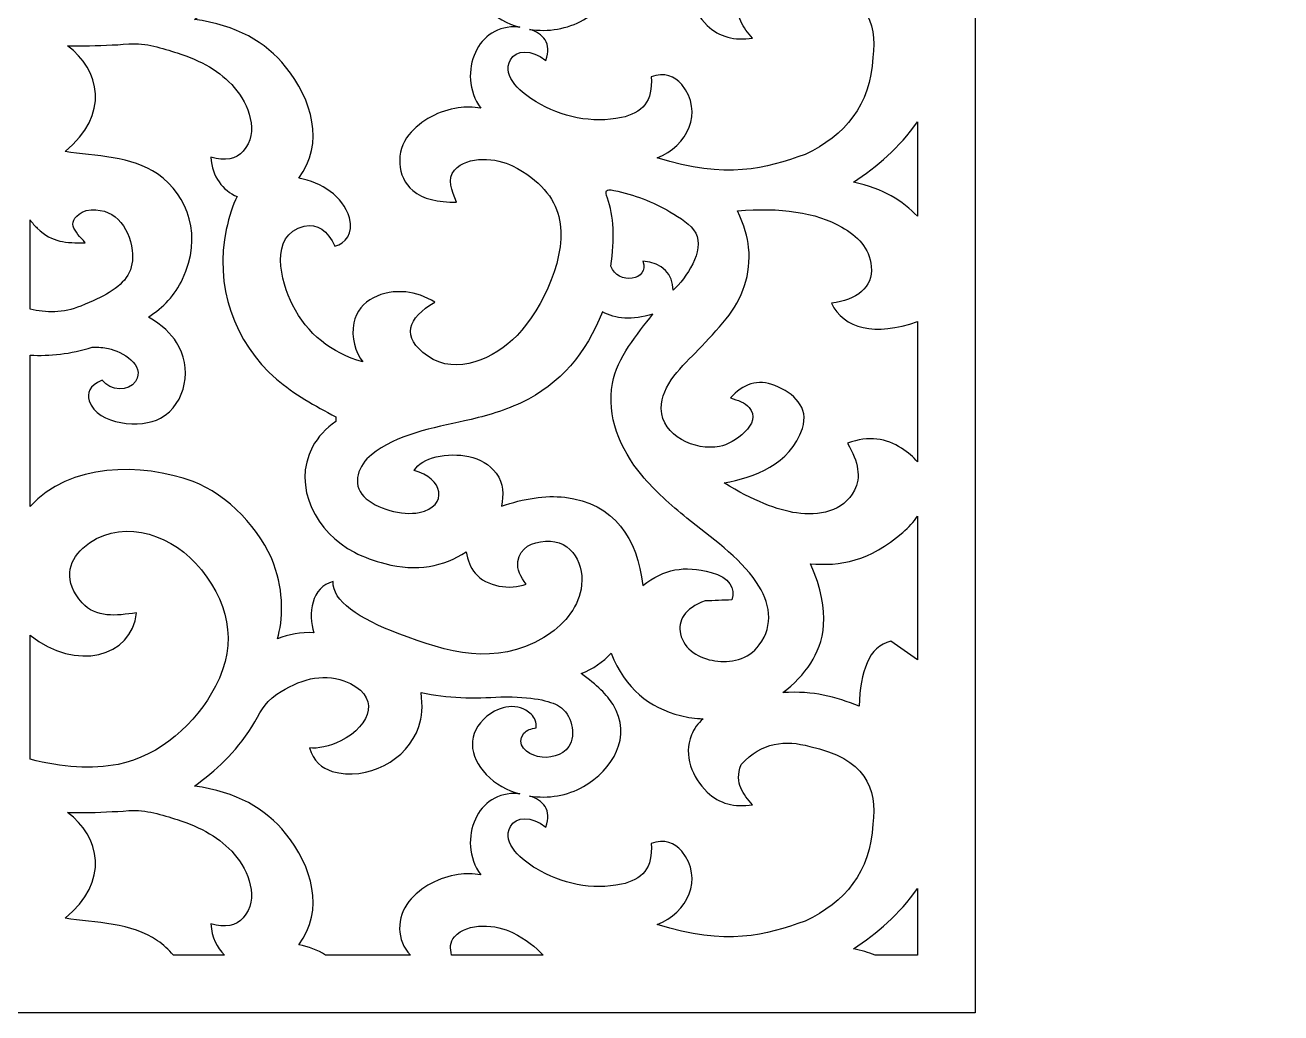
# Model space of a CAD drawing. Header units: centimetres. Extents: x 17 to 28.9, y -9.5 to 9.5.
# Drawn here: x 23.07 to 28.91, y -9.46 to -4.88 of the extents above; entities that cross this region are included whole.
import ezdxf

# ---------------------------------------------------------------- set-up
doc = ezdxf.new("R2010")
doc.units = ezdxf.units.CM
doc.header["$MEASUREMENT"] = 0
doc.layers.add('layer 1', color=7, linetype='Continuous')

msp = doc.modelspace()

# ---------------------------------------------------------------- linework, layer by layer
at = {"layer": 'layer 1', "color": 250}
for points, knots in [([(27.48861, -9.46485), (27.48861, -9.46485), (27.48861, 9.53516), (27.48861, 9.53516), (27.48861, 9.53516), (27.23113, 9.53516), (28.90808, 9.53516), (22.82826, 9.53516), (22.82826, 9.53516), (22.82826, 9.53516), (22.82826, -9.46485), (22.82826, -9.46485), (22.82826, -9.46485), (24.6422, -9.46485), (26.66111, -9.46485), (27.48861, -9.46485)], [0, 0, 0, 0, 0.2, 0.2, 0.2, 0.2, 0.4, 0.4, 0.4, 0.4, 0.6, 0.6, 0.6, 0.6, 1, 1, 1, 1]), ([(25.41782, -4.89581), (25.47926, -4.91521), (25.52372, -4.95974), (25.49286, -5.03974), (25.49286, -5.03974), (25.42644, -4.98698), (25.3542, -4.99104), (25.32893, -5.0367), (25.32893, -5.0367), (25.28429, -5.11738), (25.38916, -5.197), (25.44786, -5.23273), (25.44786, -5.23273), (25.56424, -5.30356), (25.7104, -5.33418), (25.84448, -5.30562), (25.84448, -5.30562), (25.93854, -5.28558), (25.99364, -5.23059), (25.98212, -5.1158), (25.98212, -5.1158), (26.04438, -5.09393), (26.09278, -5.11334), (26.12455, -5.1522), (26.12455, -5.1522), (26.22962, -5.28074), (26.15016, -5.43944), (26.01037, -5.49239), (26.01037, -5.49239), (26.33007, -5.59589), (26.51768, -5.54088), (26.69764, -5.4767), (26.69764, -5.4767), (26.88394, -5.39012), (26.99981, -5.24843), (27.01278, -5.0262), (27.01278, -5.0262), (27.03258, -4.85821), (26.97828, -4.72026), (26.71909, -4.66538), (26.71909, -4.66538), (26.6062, -4.63399), (26.49803, -4.645), (26.40022, -4.74929), (26.40022, -4.74929), (26.36746, -4.84024), (26.41235, -4.88681), (26.45267, -4.936), (26.45267, -4.936), (26.37094, -4.94895), (26.30001, -4.93232), (26.24309, -4.87738), (26.24309, -4.87738), (26.17274, -4.80948), (26.13113, -4.70706), (26.16993, -4.61204), (26.16993, -4.61204), (26.1816, -4.58346), (26.20013, -4.55843), (26.22373, -4.53664), (26.22373, -4.53664), (26.18817, -4.53577), (26.15312, -4.53114), (26.11934, -4.52237), (26.11934, -4.52237), (25.97507, -4.48491), (25.86116, -4.39842), (25.79653, -4.23231), (25.79653, -4.23231), (25.75895, -4.27277), (25.71315, -4.305), (25.65743, -4.32731), (25.65743, -4.32731), (25.73116, -4.37913), (25.77754, -4.42653), (25.80537, -4.47095), (25.80537, -4.47095), (25.8978, -4.61846), (25.80353, -4.7741), (25.66813, -4.85185), (25.66813, -4.85185), (25.59406, -4.89438), (25.50351, -4.90898), (25.41782, -4.89581)], [0, 0, 0, 0, 0.0454545, 0.0454545, 0.0454545, 0.0454545, 0.0909091, 0.0909091, 0.0909091, 0.0909091, 0.1363636, 0.1363636, 0.1363636, 0.1363636, 0.1818182, 0.1818182, 0.1818182, 0.1818182, 0.2272727, 0.2272727, 0.2272727, 0.2272727, 0.2727273, 0.2727273, 0.2727273, 0.2727273, 0.3181818, 0.3181818, 0.3181818, 0.3181818, 0.3636364, 0.3636364, 0.3636364, 0.3636364, 0.4090909, 0.4090909, 0.4090909, 0.4090909, 0.4545455, 0.4545455, 0.4545455, 0.4545455, 0.5, 0.5, 0.5, 0.5, 0.5454545, 0.5454545, 0.5454545, 0.5454545, 0.5909091, 0.5909091, 0.5909091, 0.5909091, 0.6363636, 0.6363636, 0.6363636, 0.6363636, 0.6818182, 0.6818182, 0.6818182, 0.6818182, 0.7272727, 0.7272727, 0.7272727, 0.7272727, 0.7727273, 0.7727273, 0.7727273, 0.7727273, 0.8181818, 0.8181818, 0.8181818, 0.8181818, 0.8636364, 0.8636364, 0.8636364, 0.8636364, 0.9090909, 0.9090909, 0.9090909, 0.9090909, 1, 1, 1, 1]), ([(24.34555, -5.5868), (24.45268, -5.60847), (24.55004, -5.66862), (24.58083, -5.77112), (24.58083, -5.77112), (24.60284, -5.84439), (24.5617, -5.88975), (24.51333, -5.9035), (24.51333, -5.9035), (24.48068, -5.83113), (24.43279, -5.79529), (24.37108, -5.8102), (24.37108, -5.8102), (24.20391, -5.8506), (24.26375, -6.06982), (24.31683, -6.17578), (24.31683, -6.17578), (24.38535, -6.31257), (24.49631, -6.39816), (24.64311, -6.44054), (24.64311, -6.44054), (24.60758, -6.39747), (24.58777, -6.32502), (24.60112, -6.2599), (24.60112, -6.2599), (24.62373, -6.14951), (24.74082, -6.10592), (24.84233, -6.11561), (24.84233, -6.11561), (24.88948, -6.12011), (24.93459, -6.13687), (24.97805, -6.16348), (24.97805, -6.16348), (24.84965, -6.23603), (24.82035, -6.32682), (24.94355, -6.41312), (24.94355, -6.41312), (25.07989, -6.50863), (25.25622, -6.42389), (25.35944, -6.318), (25.35944, -6.318), (25.47956, -6.19477), (25.59849, -5.93683), (25.55416, -5.76555), (25.55416, -5.76555), (25.53138, -5.67754), (25.46742, -5.59677), (25.33899, -5.53028), (25.33899, -5.53028), (25.26595, -5.49247), (25.12958, -5.48056), (25.06906, -5.54947), (25.06906, -5.54947), (25.03264, -5.59095), (25.05802, -5.64522), (25.07798, -5.69836), (25.07798, -5.69836), (24.99238, -5.69969), (24.92253, -5.68448), (24.87577, -5.64504), (24.87577, -5.64504), (24.79852, -5.57988), (24.79585, -5.46237), (24.85742, -5.38569), (24.85742, -5.38569), (24.91267, -5.31689), (25.00027, -5.27301), (25.08672, -5.26044), (25.08672, -5.26044), (25.12136, -5.2554), (25.15599, -5.25572), (25.19062, -5.26231), (25.19062, -5.26231), (25.13323, -5.18101), (25.13009, -5.08002), (25.16591, -5.00288), (25.16591, -5.00288), (25.20036, -4.92869), (25.27085, -4.87656), (25.36378, -4.88523), (25.36378, -4.88523), (25.36687, -4.88552), (25.36996, -4.88586), (25.37304, -4.88625), (25.37304, -4.88625), (25.31389, -4.86994), (25.25908, -4.83966), (25.21625, -4.79544), (25.21625, -4.79544), (25.13506, -4.71162), (25.12523, -4.60259), (25.21973, -4.52508), (25.21973, -4.52508), (25.27821, -4.47712), (25.36503, -4.45861), (25.42469, -4.51522), (25.42469, -4.51522), (25.44243, -4.53205), (25.45035, -4.55335), (25.44846, -4.5791), (25.44846, -4.5791), (25.42545, -4.5825), (25.40401, -4.58925), (25.39154, -4.60406), (25.39154, -4.60406), (25.34779, -4.65601), (25.40834, -4.70146), (25.45527, -4.71218), (25.45527, -4.71218), (25.50971, -4.72461), (25.57036, -4.70855), (25.59964, -4.66605), (25.59964, -4.66605), (25.63776, -4.61074), (25.61214, -4.51304), (25.55622, -4.47913), (25.55622, -4.47913), (25.51133, -4.45191), (25.43076, -4.43432), (25.28469, -4.43444), (25.28469, -4.43444), (25.16095, -4.44369), (25.03721, -4.44179), (24.91347, -4.41533), (24.91347, -4.41533), (24.92279, -4.4776), (24.91787, -4.5288), (24.9033, -4.57249), (24.9033, -4.57249), (24.85029, -4.73139), (24.66253, -4.82785), (24.50127, -4.78116), (24.50127, -4.78116), (24.45193, -4.76687), (24.41419, -4.73312), (24.39469, -4.67164), (24.39469, -4.67164), (24.43219, -4.67733), (24.48932, -4.66592), (24.54079, -4.63973), (24.54079, -4.63973), (24.6841, -4.56682), (24.73261, -4.42483), (24.5552, -4.36092), (24.5552, -4.36092), (24.45155, -4.32357), (24.3479, -4.35386), (24.24425, -4.42331), (24.24425, -4.42331), (24.17752, -4.46802), (24.16986, -4.50807), (24.12753, -4.57449), (24.12753, -4.57449), (24.0506, -4.69518), (23.95897, -4.78016), (23.86084, -4.84936), (23.86084, -4.84936), (24.0565, -4.87594), (24.19191, -4.95462), (24.2847, -5.07015), (24.2847, -5.07015), (24.40685, -5.22226), (24.46811, -5.4245), (24.34555, -5.5868)], [0, 0, 0, 0, 0.0238095, 0.0238095, 0.0238095, 0.0238095, 0.047619, 0.047619, 0.047619, 0.047619, 0.0714286, 0.0714286, 0.0714286, 0.0714286, 0.0952381, 0.0952381, 0.0952381, 0.0952381, 0.1190476, 0.1190476, 0.1190476, 0.1190476, 0.1428571, 0.1428571, 0.1428571, 0.1428571, 0.1666667, 0.1666667, 0.1666667, 0.1666667, 0.1904762, 0.1904762, 0.1904762, 0.1904762, 0.2142857, 0.2142857, 0.2142857, 0.2142857, 0.2380952, 0.2380952, 0.2380952, 0.2380952, 0.2619048, 0.2619048, 0.2619048, 0.2619048, 0.2857143, 0.2857143, 0.2857143, 0.2857143, 0.3095238, 0.3095238, 0.3095238, 0.3095238, 0.3333333, 0.3333333, 0.3333333, 0.3333333, 0.3571429, 0.3571429, 0.3571429, 0.3571429, 0.3809524, 0.3809524, 0.3809524, 0.3809524, 0.4047619, 0.4047619, 0.4047619, 0.4047619, 0.4285714, 0.4285714, 0.4285714, 0.4285714, 0.452381, 0.452381, 0.452381, 0.452381, 0.4761905, 0.4761905, 0.4761905, 0.4761905, 0.5, 0.5, 0.5, 0.5, 0.5238095, 0.5238095, 0.5238095, 0.5238095, 0.547619, 0.547619, 0.547619, 0.547619, 0.5714286, 0.5714286, 0.5714286, 0.5714286, 0.5952381, 0.5952381, 0.5952381, 0.5952381, 0.6190476, 0.6190476, 0.6190476, 0.6190476, 0.6428571, 0.6428571, 0.6428571, 0.6428571, 0.6666667, 0.6666667, 0.6666667, 0.6666667, 0.6904762, 0.6904762, 0.6904762, 0.6904762, 0.7142857, 0.7142857, 0.7142857, 0.7142857, 0.7380952, 0.7380952, 0.7380952, 0.7380952, 0.7619048, 0.7619048, 0.7619048, 0.7619048, 0.7857143, 0.7857143, 0.7857143, 0.7857143, 0.8095238, 0.8095238, 0.8095238, 0.8095238, 0.8333333, 0.8333333, 0.8333333, 0.8333333, 0.8571429, 0.8571429, 0.8571429, 0.8571429, 0.8809524, 0.8809524, 0.8809524, 0.8809524, 0.9047619, 0.9047619, 0.9047619, 0.9047619, 0.9285714, 0.9285714, 0.9285714, 0.9285714, 0.952381, 0.952381, 0.952381, 0.952381, 1, 1, 1, 1]), ([(23.09712, -7.11201), (23.2806, -6.91084), (23.61207, -6.90727), (23.85533, -6.99692), (23.85533, -6.99692), (24.01311, -7.05506), (24.17279, -7.22258), (24.23005, -7.38101), (24.23005, -7.38101), (24.27673, -7.51018), (24.27333, -7.64143), (24.24615, -7.72663), (24.24615, -7.72663), (24.29951, -7.7076), (24.35519, -7.6955), (24.41596, -7.69866), (24.41596, -7.69866), (24.38765, -7.61294), (24.40374, -7.48469), (24.50585, -7.46093), (24.50585, -7.46093), (24.49879, -7.55116), (24.62528, -7.6334), (24.81093, -7.70391), (24.81093, -7.70391), (25.03657, -7.78961), (25.25814, -7.85597), (25.48424, -7.72037), (25.48424, -7.72037), (25.57361, -7.66677), (25.63972, -7.58902), (25.65685, -7.49613), (25.65685, -7.49613), (25.67687, -7.38751), (25.61888, -7.26516), (25.49122, -7.27347), (25.49122, -7.27347), (25.43081, -7.2774), (25.37353, -7.30188), (25.36349, -7.36814), (25.36349, -7.36814), (25.35785, -7.40542), (25.37738, -7.43956), (25.40221, -7.47303), (25.40221, -7.47303), (25.32818, -7.5016), (25.21679, -7.48474), (25.16504, -7.42237), (25.16504, -7.42237), (25.14298, -7.39579), (25.13075, -7.36209), (25.12375, -7.32318), (25.12375, -7.32318), (25.01775, -7.39112), (24.89495, -7.41703), (24.74608, -7.37779), (24.74608, -7.37779), (24.69664, -7.36476), (24.64833, -7.34766), (24.60379, -7.32499), (24.60379, -7.32499), (24.43209, -7.23761), (24.31058, -7.02139), (24.40946, -6.83582), (24.40946, -6.83582), (24.43432, -6.78915), (24.47171, -6.74936), (24.51753, -6.71696), (24.51753, -6.71696), (24.51753, -6.70992), (24.51753, -6.70288), (24.51753, -6.69583), (24.51753, -6.69583), (24.42051, -6.64459), (24.32494, -6.59132), (24.24192, -6.52059), (24.24192, -6.52059), (24.04562, -6.35334), (23.95182, -6.07914), (24.009, -5.82631), (24.009, -5.82631), (24.02332, -5.76303), (24.03792, -5.71203), (24.05905, -5.67303), (24.05905, -5.67303), (23.99298, -5.64371), (23.94219, -5.58121), (23.93715, -5.49025), (23.93715, -5.49025), (24.00298, -5.50948), (24.05525, -5.49858), (24.08733, -5.46228), (24.08733, -5.46228), (24.16505, -5.37434), (24.11183, -5.24226), (24.04617, -5.16589), (24.04617, -5.16589), (23.98221, -5.09151), (23.89174, -5.03986), (23.78113, -5.00546), (23.78113, -5.00546), (23.71215, -4.9838), (23.63633, -4.95755), (23.5557, -4.96356), (23.5557, -4.96356), (23.48844, -4.96858), (23.41796, -4.97171), (23.34559, -4.9727), (23.34559, -4.9727), (23.32111, -4.97303), (23.29642, -4.97312), (23.27157, -4.97295), (23.27157, -4.97295), (23.4219, -5.08267), (23.47062, -5.29076), (23.25973, -5.46361), (23.25973, -5.46361), (23.39951, -5.48336), (23.57138, -5.4856), (23.68945, -5.56772), (23.68945, -5.56772), (23.83538, -5.66922), (23.89865, -5.85939), (23.80564, -6.05599), (23.80564, -6.05599), (23.77064, -6.12998), (23.71667, -6.1877), (23.64747, -6.23237), (23.64747, -6.23237), (23.71181, -6.27099), (23.75276, -6.31034), (23.77809, -6.35018), (23.77809, -6.35018), (23.85095, -6.46478), (23.82584, -6.63327), (23.70271, -6.70238), (23.70271, -6.70238), (23.61653, -6.75075), (23.40909, -6.73542), (23.37248, -6.6218), (23.37248, -6.6218), (23.36063, -6.58502), (23.36951, -6.55233), (23.43231, -6.52597), (23.43231, -6.52597), (23.47088, -6.57471), (23.55526, -6.58214), (23.58684, -6.53128), (23.58684, -6.53128), (23.63556, -6.4528), (23.5241, -6.39318), (23.4617, -6.37875), (23.4617, -6.37875), (23.43895, -6.37349), (23.4139, -6.37112), (23.3861, -6.37217), (23.3861, -6.37217), (23.28454, -6.40445), (23.18897, -6.41476), (23.09712, -6.40873), (23.09712, -6.40873), (23.09712, -6.40873), (23.09712, -7.11201), (23.09712, -7.11201)], [0, 0, 0, 0, 0.0238095, 0.0238095, 0.0238095, 0.0238095, 0.047619, 0.047619, 0.047619, 0.047619, 0.0714286, 0.0714286, 0.0714286, 0.0714286, 0.0952381, 0.0952381, 0.0952381, 0.0952381, 0.1190476, 0.1190476, 0.1190476, 0.1190476, 0.1428571, 0.1428571, 0.1428571, 0.1428571, 0.1666667, 0.1666667, 0.1666667, 0.1666667, 0.1904762, 0.1904762, 0.1904762, 0.1904762, 0.2142857, 0.2142857, 0.2142857, 0.2142857, 0.2380952, 0.2380952, 0.2380952, 0.2380952, 0.2619048, 0.2619048, 0.2619048, 0.2619048, 0.2857143, 0.2857143, 0.2857143, 0.2857143, 0.3095238, 0.3095238, 0.3095238, 0.3095238, 0.3333333, 0.3333333, 0.3333333, 0.3333333, 0.3571429, 0.3571429, 0.3571429, 0.3571429, 0.3809524, 0.3809524, 0.3809524, 0.3809524, 0.4047619, 0.4047619, 0.4047619, 0.4047619, 0.4285714, 0.4285714, 0.4285714, 0.4285714, 0.452381, 0.452381, 0.452381, 0.452381, 0.4761905, 0.4761905, 0.4761905, 0.4761905, 0.5, 0.5, 0.5, 0.5, 0.5238095, 0.5238095, 0.5238095, 0.5238095, 0.547619, 0.547619, 0.547619, 0.547619, 0.5714286, 0.5714286, 0.5714286, 0.5714286, 0.5952381, 0.5952381, 0.5952381, 0.5952381, 0.6190476, 0.6190476, 0.6190476, 0.6190476, 0.6428571, 0.6428571, 0.6428571, 0.6428571, 0.6666667, 0.6666667, 0.6666667, 0.6666667, 0.6904762, 0.6904762, 0.6904762, 0.6904762, 0.7142857, 0.7142857, 0.7142857, 0.7142857, 0.7380952, 0.7380952, 0.7380952, 0.7380952, 0.7619048, 0.7619048, 0.7619048, 0.7619048, 0.7857143, 0.7857143, 0.7857143, 0.7857143, 0.8095238, 0.8095238, 0.8095238, 0.8095238, 0.8333333, 0.8333333, 0.8333333, 0.8333333, 0.8571429, 0.8571429, 0.8571429, 0.8571429, 0.8809524, 0.8809524, 0.8809524, 0.8809524, 0.9047619, 0.9047619, 0.9047619, 0.9047619, 0.9285714, 0.9285714, 0.9285714, 0.9285714, 0.952381, 0.952381, 0.952381, 0.952381, 1, 1, 1, 1]), ([(27.21974, -5.32613), (27.13485, -5.44543), (27.03296, -5.53358), (26.92219, -5.60544), (26.92219, -5.60544), (27.06331, -5.63506), (27.15156, -5.69406), (27.21974, -5.7642), (27.21974, -5.7642), (27.21974, -5.7642), (27.21974, -5.32613), (27.21974, -5.32613)], [0, 0, 0, 0, 0.25, 0.25, 0.25, 0.25, 0.5, 0.5, 0.5, 0.5, 1, 1, 1, 1]), ([(25.94457, -5.97306), (26.03718, -5.97944), (26.08326, -6.03508), (26.08446, -6.10728), (26.08446, -6.10728), (26.14374, -6.05381), (26.23379, -5.92319), (26.18951, -5.84261), (26.18951, -5.84261), (26.1668, -5.80129), (26.11778, -5.7714), (26.07013, -5.74304), (26.07013, -5.74304), (25.99108, -5.69599), (25.9035, -5.66414), (25.80965, -5.64366), (25.80965, -5.64366), (25.77072, -5.63517), (25.76631, -5.64574), (25.77935, -5.67995), (25.77935, -5.67995), (25.81045, -5.76155), (25.81293, -5.8694), (25.79523, -5.99575), (25.79523, -5.99575), (25.82553, -6.08636), (25.97852, -6.06327), (25.94457, -5.97306)], [0, 0, 0, 0, 0.125, 0.125, 0.125, 0.125, 0.25, 0.25, 0.25, 0.25, 0.375, 0.375, 0.375, 0.375, 0.5, 0.5, 0.5, 0.5, 0.625, 0.625, 0.625, 0.625, 0.75, 0.75, 0.75, 0.75, 1, 1, 1, 1]), ([(23.09712, -6.19596), (23.17183, -6.21316), (23.25063, -6.21525), (23.33319, -6.18118), (23.33319, -6.18118), (23.38727, -6.15887), (23.43098, -6.13842), (23.46552, -6.11761), (23.46552, -6.11761), (23.54084, -6.07223), (23.58346, -6.01479), (23.57199, -5.9224), (23.57199, -5.9224), (23.55794, -5.8091), (23.48344, -5.71598), (23.35835, -5.73705), (23.35835, -5.73705), (23.25035, -5.78266), (23.30695, -5.83514), (23.35386, -5.88721), (23.35386, -5.88721), (23.26256, -5.88721), (23.20316, -5.88843), (23.13079, -5.81951), (23.13079, -5.81951), (23.11942, -5.80867), (23.10818, -5.79599), (23.09712, -5.78096), (23.09712, -5.78096), (23.09712, -5.78096), (23.09712, -6.19596), (23.09712, -6.19596)], [0, 0, 0, 0, 0.1111111, 0.1111111, 0.1111111, 0.1111111, 0.2222222, 0.2222222, 0.2222222, 0.2222222, 0.3333333, 0.3333333, 0.3333333, 0.3333333, 0.4444444, 0.4444444, 0.4444444, 0.4444444, 0.5555556, 0.5555556, 0.5555556, 0.5555556, 0.6666667, 0.6666667, 0.6666667, 0.6666667, 0.7777778, 0.7777778, 0.7777778, 0.7777778, 1, 1, 1, 1]), ([(27.21974, -6.25319), (27.02442, -6.32391), (26.87656, -6.28452), (26.82044, -6.16842), (26.82044, -6.16842), (26.93575, -6.15315), (27.01503, -6.09595), (27.00528, -5.99817), (27.00528, -5.99817), (26.9964, -5.90913), (26.94191, -5.85665), (26.8677, -5.81408), (26.8677, -5.81408), (26.74866, -5.74581), (26.5809, -5.72131), (26.38391, -5.73902), (26.38391, -5.73902), (26.41542, -5.80591), (26.43044, -5.86102), (26.43545, -5.90898), (26.43545, -5.90898), (26.44828, -6.03172), (26.40645, -6.14796), (26.33095, -6.24101), (26.33095, -6.24101), (26.28962, -6.29194), (26.24527, -6.33869), (26.20177, -6.38413), (26.20177, -6.38413), (26.13203, -6.45697), (26.02698, -6.5485), (26.02926, -6.65771), (26.02926, -6.65771), (26.03197, -6.78694), (26.1871, -6.85409), (26.30076, -6.8336), (26.30076, -6.8336), (26.36528, -6.82196), (26.50317, -6.72584), (26.43792, -6.65226), (26.43792, -6.65226), (26.4186, -6.63047), (26.38618, -6.6182), (26.351, -6.60794), (26.351, -6.60794), (26.40802, -6.54323), (26.4785, -6.51842), (26.55757, -6.55046), (26.55757, -6.55046), (26.64488, -6.58584), (26.71774, -6.65195), (26.68502, -6.74933), (26.68502, -6.74933), (26.62822, -6.91833), (26.461, -6.97725), (26.32137, -7.00291), (26.32137, -7.00291), (26.45732, -7.08618), (26.56734, -7.1291), (26.65835, -7.14246), (26.65835, -7.14246), (26.75981, -7.15735), (26.87506, -7.1371), (26.92732, -7.03698), (26.92732, -7.03698), (26.95789, -6.97843), (26.9468, -6.90564), (26.89407, -6.81859), (26.89407, -6.81859), (26.99573, -6.77989), (27.07555, -6.79796), (27.14553, -6.84163), (27.14553, -6.84163), (27.17662, -6.86103), (27.20118, -6.88239), (27.21974, -6.90508), (27.21974, -6.90508), (27.21974, -6.90508), (27.21974, -6.25319), (27.21974, -6.25319)], [0, 0, 0, 0, 0.047619, 0.047619, 0.047619, 0.047619, 0.0952381, 0.0952381, 0.0952381, 0.0952381, 0.1428571, 0.1428571, 0.1428571, 0.1428571, 0.1904762, 0.1904762, 0.1904762, 0.1904762, 0.2380952, 0.2380952, 0.2380952, 0.2380952, 0.2857143, 0.2857143, 0.2857143, 0.2857143, 0.3333333, 0.3333333, 0.3333333, 0.3333333, 0.3809524, 0.3809524, 0.3809524, 0.3809524, 0.4285714, 0.4285714, 0.4285714, 0.4285714, 0.4761905, 0.4761905, 0.4761905, 0.4761905, 0.5238095, 0.5238095, 0.5238095, 0.5238095, 0.5714286, 0.5714286, 0.5714286, 0.5714286, 0.6190476, 0.6190476, 0.6190476, 0.6190476, 0.6666667, 0.6666667, 0.6666667, 0.6666667, 0.7142857, 0.7142857, 0.7142857, 0.7142857, 0.7619048, 0.7619048, 0.7619048, 0.7619048, 0.8095238, 0.8095238, 0.8095238, 0.8095238, 0.8571429, 0.8571429, 0.8571429, 0.8571429, 0.9047619, 0.9047619, 0.9047619, 0.9047619, 1, 1, 1, 1]), ([(25.75607, -6.20775), (25.8171, -6.24137), (25.89307, -6.24909), (25.9909, -6.21893), (25.9909, -6.21893), (25.916, -6.31486), (25.82576, -6.41766), (25.80269, -6.54091), (25.80269, -6.54091), (25.77449, -6.69149), (25.83746, -6.84415), (25.939, -6.96718), (25.939, -6.96718), (25.99969, -7.04071), (26.07263, -7.10477), (26.14894, -7.16623), (26.14894, -7.16623), (26.26268, -7.25785), (26.38852, -7.34285), (26.47202, -7.46502), (26.47202, -7.46502), (26.53495, -7.55711), (26.55384, -7.66167), (26.48516, -7.7553), (26.48516, -7.7553), (26.43306, -7.82632), (26.34901, -7.84001), (26.27889, -7.82938), (26.27889, -7.82938), (26.20762, -7.81859), (26.13564, -7.78015), (26.11884, -7.70371), (26.11884, -7.70371), (26.10625, -7.64643), (26.13629, -7.58435), (26.23395, -7.55103), (26.23395, -7.55103), (26.27526, -7.54952), (26.31657, -7.54802), (26.35788, -7.54652), (26.35788, -7.54652), (26.37442, -7.49224), (26.34903, -7.44264), (26.26069, -7.4189), (26.26069, -7.4189), (26.13591, -7.38537), (26.04434, -7.40156), (25.94327, -7.47892), (25.94327, -7.47892), (25.9207, -7.26154), (25.81061, -7.09723), (25.58154, -7.0698), (25.58154, -7.0698), (25.48963, -7.05879), (25.3908, -7.07549), (25.28711, -7.11159), (25.28711, -7.11159), (25.29656, -7.05756), (25.29826, -7.00483), (25.26314, -6.95823), (25.26314, -6.95823), (25.19859, -6.87257), (25.08224, -6.86106), (24.98412, -6.88217), (24.98412, -6.88217), (24.93491, -6.89276), (24.90168, -6.91463), (24.8813, -6.94557), (24.8813, -6.94557), (25.01607, -6.97631), (25.04392, -7.11225), (24.90507, -7.14041), (24.90507, -7.14041), (24.8268, -7.15628), (24.70456, -7.12365), (24.64813, -7.06659), (24.64813, -7.06659), (24.58874, -7.00653), (24.62458, -6.91949), (24.68273, -6.87223), (24.68273, -6.87223), (24.79947, -6.77735), (24.97221, -6.74651), (25.1157, -6.7147), (25.1157, -6.7147), (25.19902, -6.69624), (25.28856, -6.67269), (25.37813, -6.63033), (25.37813, -6.63033), (25.56393, -6.54244), (25.67974, -6.40026), (25.75607, -6.20775)], [0, 0, 0, 0, 0.0416667, 0.0416667, 0.0416667, 0.0416667, 0.0833333, 0.0833333, 0.0833333, 0.0833333, 0.125, 0.125, 0.125, 0.125, 0.1666667, 0.1666667, 0.1666667, 0.1666667, 0.2083333, 0.2083333, 0.2083333, 0.2083333, 0.25, 0.25, 0.25, 0.25, 0.2916667, 0.2916667, 0.2916667, 0.2916667, 0.3333333, 0.3333333, 0.3333333, 0.3333333, 0.375, 0.375, 0.375, 0.375, 0.4166667, 0.4166667, 0.4166667, 0.4166667, 0.4583333, 0.4583333, 0.4583333, 0.4583333, 0.5, 0.5, 0.5, 0.5, 0.5416667, 0.5416667, 0.5416667, 0.5416667, 0.5833333, 0.5833333, 0.5833333, 0.5833333, 0.625, 0.625, 0.625, 0.625, 0.6666667, 0.6666667, 0.6666667, 0.6666667, 0.7083333, 0.7083333, 0.7083333, 0.7083333, 0.75, 0.75, 0.75, 0.75, 0.7916667, 0.7916667, 0.7916667, 0.7916667, 0.8333333, 0.8333333, 0.8333333, 0.8333333, 0.875, 0.875, 0.875, 0.875, 0.9166667, 0.9166667, 0.9166667, 0.9166667, 1, 1, 1, 1]), ([(23.09712, -8.28682), (23.24785, -8.32473), (23.38521, -8.33459), (23.50618, -8.3103), (23.50618, -8.3103), (23.70133, -8.27113), (23.86801, -8.12142), (23.95863, -7.94771), (23.95863, -7.94771), (24.06583, -7.7422), (24.01936, -7.54467), (23.86539, -7.37511), (23.86539, -7.37511), (23.73531, -7.23186), (23.50274, -7.16306), (23.34277, -7.30564), (23.34277, -7.30564), (23.27242, -7.36833), (23.25113, -7.46238), (23.3391, -7.55984), (23.3391, -7.55984), (23.40375, -7.63145), (23.49696, -7.62054), (23.59139, -7.60612), (23.59139, -7.60612), (23.57183, -7.81436), (23.30999, -7.87915), (23.09712, -7.71083), (23.09712, -7.71083), (23.09712, -7.71083), (23.09712, -8.28682), (23.09712, -8.28682)], [0, 0, 0, 0, 0.1111111, 0.1111111, 0.1111111, 0.1111111, 0.2222222, 0.2222222, 0.2222222, 0.2222222, 0.3333333, 0.3333333, 0.3333333, 0.3333333, 0.4444444, 0.4444444, 0.4444444, 0.4444444, 0.5555556, 0.5555556, 0.5555556, 0.5555556, 0.6666667, 0.6666667, 0.6666667, 0.6666667, 0.7777778, 0.7777778, 0.7777778, 0.7777778, 1, 1, 1, 1]), ([(27.21974, -7.15765), (27.20189, -7.18394), (27.17904, -7.20936), (27.15175, -7.23314), (27.15175, -7.23314), (26.9978, -7.36732), (26.85809, -7.39047), (26.72292, -7.37813), (26.72292, -7.37813), (26.82554, -7.61028), (26.7825, -7.74842), (26.7243, -7.83952), (26.7243, -7.83952), (26.69101, -7.89165), (26.64608, -7.93808), (26.59392, -7.97672), (26.59392, -7.97672), (26.66503, -7.97305), (26.73163, -7.97753), (26.78163, -7.98829), (26.78163, -7.98829), (26.84048, -8.00095), (26.89716, -8.0192), (26.94879, -8.03962), (26.94879, -8.03962), (26.95506, -7.87982), (26.99194, -7.76242), (27.0962, -7.7383), (27.0962, -7.7383), (27.13738, -7.76713), (27.17856, -7.79596), (27.21974, -7.82478), (27.21974, -7.82478), (27.21974, -7.82478), (27.21974, -7.15765), (27.21974, -7.15765)], [0, 0, 0, 0, 0.1, 0.1, 0.1, 0.1, 0.2, 0.2, 0.2, 0.2, 0.3, 0.3, 0.3, 0.3, 0.4, 0.4, 0.4, 0.4, 0.5, 0.5, 0.5, 0.5, 0.6, 0.6, 0.6, 0.6, 0.7, 0.7, 0.7, 0.7, 0.8, 0.8, 0.8, 0.8, 1, 1, 1, 1]), ([(25.41782, -8.45745), (25.47926, -8.47685), (25.52372, -8.52138), (25.49286, -8.60138), (25.49286, -8.60138), (25.42644, -8.54863), (25.3542, -8.55268), (25.32893, -8.59834), (25.32893, -8.59834), (25.28429, -8.67902), (25.38916, -8.75865), (25.44786, -8.79437), (25.44786, -8.79437), (25.56424, -8.8652), (25.7104, -8.89582), (25.84448, -8.86726), (25.84448, -8.86726), (25.93854, -8.84723), (25.99364, -8.79223), (25.98212, -8.67744), (25.98212, -8.67744), (26.04438, -8.65557), (26.09278, -8.67498), (26.12455, -8.71384), (26.12455, -8.71384), (26.22962, -8.84238), (26.15016, -9.00108), (26.01037, -9.05403), (26.01037, -9.05403), (26.33007, -9.15753), (26.51768, -9.10252), (26.69764, -9.03834), (26.69764, -9.03834), (26.88394, -8.95176), (26.99981, -8.81007), (27.01278, -8.58784), (27.01278, -8.58784), (27.03258, -8.41985), (26.97828, -8.28191), (26.71909, -8.22702), (26.71909, -8.22702), (26.6062, -8.19563), (26.49803, -8.20664), (26.40022, -8.31093), (26.40022, -8.31093), (26.36746, -8.40188), (26.41235, -8.44845), (26.45267, -8.49764), (26.45267, -8.49764), (26.37094, -8.51059), (26.30001, -8.49396), (26.24309, -8.43902), (26.24309, -8.43902), (26.17274, -8.37112), (26.13113, -8.2687), (26.16993, -8.17368), (26.16993, -8.17368), (26.1816, -8.1451), (26.20013, -8.12007), (26.22373, -8.09828), (26.22373, -8.09828), (26.18817, -8.09742), (26.15312, -8.09278), (26.11934, -8.08401), (26.11934, -8.08401), (25.97507, -8.04655), (25.86116, -7.96006), (25.79653, -7.79396), (25.79653, -7.79396), (25.75895, -7.83441), (25.71315, -7.86664), (25.65743, -7.88895), (25.65743, -7.88895), (25.73116, -7.94077), (25.77754, -7.98817), (25.80537, -8.03259), (25.80537, -8.03259), (25.8978, -8.1801), (25.80353, -8.33574), (25.66813, -8.41349), (25.66813, -8.41349), (25.59406, -8.45602), (25.50351, -8.47062), (25.41782, -8.45745)], [0, 0, 0, 0, 0.0454545, 0.0454545, 0.0454545, 0.0454545, 0.0909091, 0.0909091, 0.0909091, 0.0909091, 0.1363636, 0.1363636, 0.1363636, 0.1363636, 0.1818182, 0.1818182, 0.1818182, 0.1818182, 0.2272727, 0.2272727, 0.2272727, 0.2272727, 0.2727273, 0.2727273, 0.2727273, 0.2727273, 0.3181818, 0.3181818, 0.3181818, 0.3181818, 0.3636364, 0.3636364, 0.3636364, 0.3636364, 0.4090909, 0.4090909, 0.4090909, 0.4090909, 0.4545455, 0.4545455, 0.4545455, 0.4545455, 0.5, 0.5, 0.5, 0.5, 0.5454545, 0.5454545, 0.5454545, 0.5454545, 0.5909091, 0.5909091, 0.5909091, 0.5909091, 0.6363636, 0.6363636, 0.6363636, 0.6363636, 0.6818182, 0.6818182, 0.6818182, 0.6818182, 0.7272727, 0.7272727, 0.7272727, 0.7272727, 0.7727273, 0.7727273, 0.7727273, 0.7727273, 0.8181818, 0.8181818, 0.8181818, 0.8181818, 0.8636364, 0.8636364, 0.8636364, 0.8636364, 0.9090909, 0.9090909, 0.9090909, 0.9090909, 1, 1, 1, 1]), ([(24.34555, -9.14844), (24.39027, -9.15749), (24.43328, -9.17325), (24.47046, -9.19598), (24.47046, -9.19598), (24.47046, -9.19598), (24.86422, -9.19598), (24.86422, -9.19598), (24.86422, -9.19598), (24.79843, -9.12928), (24.79908, -9.01998), (24.85742, -8.94733), (24.85742, -8.94733), (24.91267, -8.87853), (25.00027, -8.83465), (25.08672, -8.82208), (25.08672, -8.82208), (25.12136, -8.81705), (25.15599, -8.81736), (25.19062, -8.82395), (25.19062, -8.82395), (25.13323, -8.74265), (25.13009, -8.64166), (25.16591, -8.56452), (25.16591, -8.56452), (25.20036, -8.49033), (25.27085, -8.4382), (25.36378, -8.44687), (25.36378, -8.44687), (25.36687, -8.44716), (25.36996, -8.4475), (25.37304, -8.44789), (25.37304, -8.44789), (25.31389, -8.43158), (25.25908, -8.4013), (25.21625, -8.35708), (25.21625, -8.35708), (25.13506, -8.27326), (25.12523, -8.16423), (25.21973, -8.08673), (25.21973, -8.08673), (25.27821, -8.03876), (25.36503, -8.02026), (25.42469, -8.07686), (25.42469, -8.07686), (25.44243, -8.09369), (25.45035, -8.11499), (25.44846, -8.14075), (25.44846, -8.14075), (25.42545, -8.14414), (25.40401, -8.15089), (25.39154, -8.1657), (25.39154, -8.1657), (25.34779, -8.21765), (25.40834, -8.26311), (25.45527, -8.27382), (25.45527, -8.27382), (25.50971, -8.28625), (25.57036, -8.27019), (25.59964, -8.22769), (25.59964, -8.22769), (25.63776, -8.17238), (25.61214, -8.07468), (25.55622, -8.04077), (25.55622, -8.04077), (25.51133, -8.01355), (25.43076, -7.99596), (25.28469, -7.99608), (25.28469, -7.99608), (25.16095, -8.00533), (25.03721, -8.00343), (24.91347, -7.97697), (24.91347, -7.97697), (24.92279, -8.03924), (24.91787, -8.09044), (24.9033, -8.13413), (24.9033, -8.13413), (24.85029, -8.29303), (24.66253, -8.38949), (24.50127, -8.3428), (24.50127, -8.3428), (24.45193, -8.32851), (24.41419, -8.29476), (24.39469, -8.23328), (24.39469, -8.23328), (24.43219, -8.23897), (24.48932, -8.22756), (24.54079, -8.20137), (24.54079, -8.20137), (24.6841, -8.12846), (24.73261, -7.98647), (24.5552, -7.92256), (24.5552, -7.92256), (24.45155, -7.88521), (24.3479, -7.91551), (24.24425, -7.98495), (24.24425, -7.98495), (24.17752, -8.02966), (24.16986, -8.06971), (24.12753, -8.13613), (24.12753, -8.13613), (24.0506, -8.25682), (23.95897, -8.3418), (23.86084, -8.41101), (23.86084, -8.41101), (24.0565, -8.43758), (24.19191, -8.51626), (24.2847, -8.63179), (24.2847, -8.63179), (24.40685, -8.78391), (24.46811, -8.98614), (24.34555, -9.14844)], [0, 0, 0, 0, 0.0344828, 0.0344828, 0.0344828, 0.0344828, 0.0689655, 0.0689655, 0.0689655, 0.0689655, 0.1034483, 0.1034483, 0.1034483, 0.1034483, 0.137931, 0.137931, 0.137931, 0.137931, 0.1724138, 0.1724138, 0.1724138, 0.1724138, 0.2068966, 0.2068966, 0.2068966, 0.2068966, 0.2413793, 0.2413793, 0.2413793, 0.2413793, 0.2758621, 0.2758621, 0.2758621, 0.2758621, 0.3103448, 0.3103448, 0.3103448, 0.3103448, 0.3448276, 0.3448276, 0.3448276, 0.3448276, 0.3793103, 0.3793103, 0.3793103, 0.3793103, 0.4137931, 0.4137931, 0.4137931, 0.4137931, 0.4482759, 0.4482759, 0.4482759, 0.4482759, 0.4827586, 0.4827586, 0.4827586, 0.4827586, 0.5172414, 0.5172414, 0.5172414, 0.5172414, 0.5517241, 0.5517241, 0.5517241, 0.5517241, 0.5862069, 0.5862069, 0.5862069, 0.5862069, 0.6206897, 0.6206897, 0.6206897, 0.6206897, 0.6551724, 0.6551724, 0.6551724, 0.6551724, 0.6896552, 0.6896552, 0.6896552, 0.6896552, 0.7241379, 0.7241379, 0.7241379, 0.7241379, 0.7586207, 0.7586207, 0.7586207, 0.7586207, 0.7931034, 0.7931034, 0.7931034, 0.7931034, 0.8275862, 0.8275862, 0.8275862, 0.8275862, 0.862069, 0.862069, 0.862069, 0.862069, 0.8965517, 0.8965517, 0.8965517, 0.8965517, 0.9310345, 0.9310345, 0.9310345, 0.9310345, 1, 1, 1, 1]), ([(24.00078, -9.19598), (23.96492, -9.16196), (23.94056, -9.11344), (23.93715, -9.05189), (23.93715, -9.05189), (24.00298, -9.07113), (24.05525, -9.06022), (24.08733, -9.02392), (24.08733, -9.02392), (24.16505, -8.93598), (24.11183, -8.8039), (24.04617, -8.72753), (24.04617, -8.72753), (23.98221, -8.65315), (23.89174, -8.6015), (23.78113, -8.5671), (23.78113, -8.5671), (23.71215, -8.54544), (23.63633, -8.51919), (23.5557, -8.5252), (23.5557, -8.5252), (23.48844, -8.53022), (23.41796, -8.53336), (23.34559, -8.53434), (23.34559, -8.53434), (23.32111, -8.53467), (23.29642, -8.53476), (23.27157, -8.53459), (23.27157, -8.53459), (23.4219, -8.64432), (23.47062, -8.8524), (23.25973, -9.02525), (23.25973, -9.02525), (23.39951, -9.045), (23.57138, -9.04724), (23.68945, -9.12936), (23.68945, -9.12936), (23.71707, -9.14857), (23.74173, -9.17097), (23.76293, -9.19598), (23.76293, -9.19598), (23.76293, -9.19598), (24.00078, -9.19598), (24.00078, -9.19598)], [0, 0, 0, 0, 0.0833333, 0.0833333, 0.0833333, 0.0833333, 0.1666667, 0.1666667, 0.1666667, 0.1666667, 0.25, 0.25, 0.25, 0.25, 0.3333333, 0.3333333, 0.3333333, 0.3333333, 0.4166667, 0.4166667, 0.4166667, 0.4166667, 0.5, 0.5, 0.5, 0.5, 0.5833333, 0.5833333, 0.5833333, 0.5833333, 0.6666667, 0.6666667, 0.6666667, 0.6666667, 0.75, 0.75, 0.75, 0.75, 0.8333333, 0.8333333, 0.8333333, 0.8333333, 1, 1, 1, 1]), ([(27.21974, -8.88777), (27.13485, -9.00707), (27.03296, -9.09522), (26.92219, -9.16708), (26.92219, -9.16708), (26.95904, -9.17482), (26.99228, -9.18456), (27.02251, -9.19598), (27.02251, -9.19598), (27.02251, -9.19598), (27.21974, -9.19598), (27.21974, -9.19598), (27.21974, -9.19598), (27.21974, -9.19598), (27.21974, -8.88777), (27.21974, -8.88777)], [0, 0, 0, 0, 0.2, 0.2, 0.2, 0.2, 0.4, 0.4, 0.4, 0.4, 0.6, 0.6, 0.6, 0.6, 1, 1, 1, 1]), ([(25.48122, -9.19598), (25.44677, -9.15856), (25.40021, -9.12362), (25.33899, -9.09193), (25.33899, -9.09193), (25.26595, -9.05411), (25.12958, -9.0422), (25.06906, -9.11111), (25.06906, -9.11111), (25.04735, -9.13584), (25.0476, -9.16511), (25.05558, -9.19598), (25.05558, -9.19598), (25.05558, -9.19598), (25.48122, -9.19598), (25.48122, -9.19598)], [0, 0, 0, 0, 0.2, 0.2, 0.2, 0.2, 0.4, 0.4, 0.4, 0.4, 0.6, 0.6, 0.6, 0.6, 1, 1, 1, 1])]:
    msp.add_open_spline(points, degree=3, knots=knots, dxfattribs=at)

doc.saveas('drawing.dxf')
